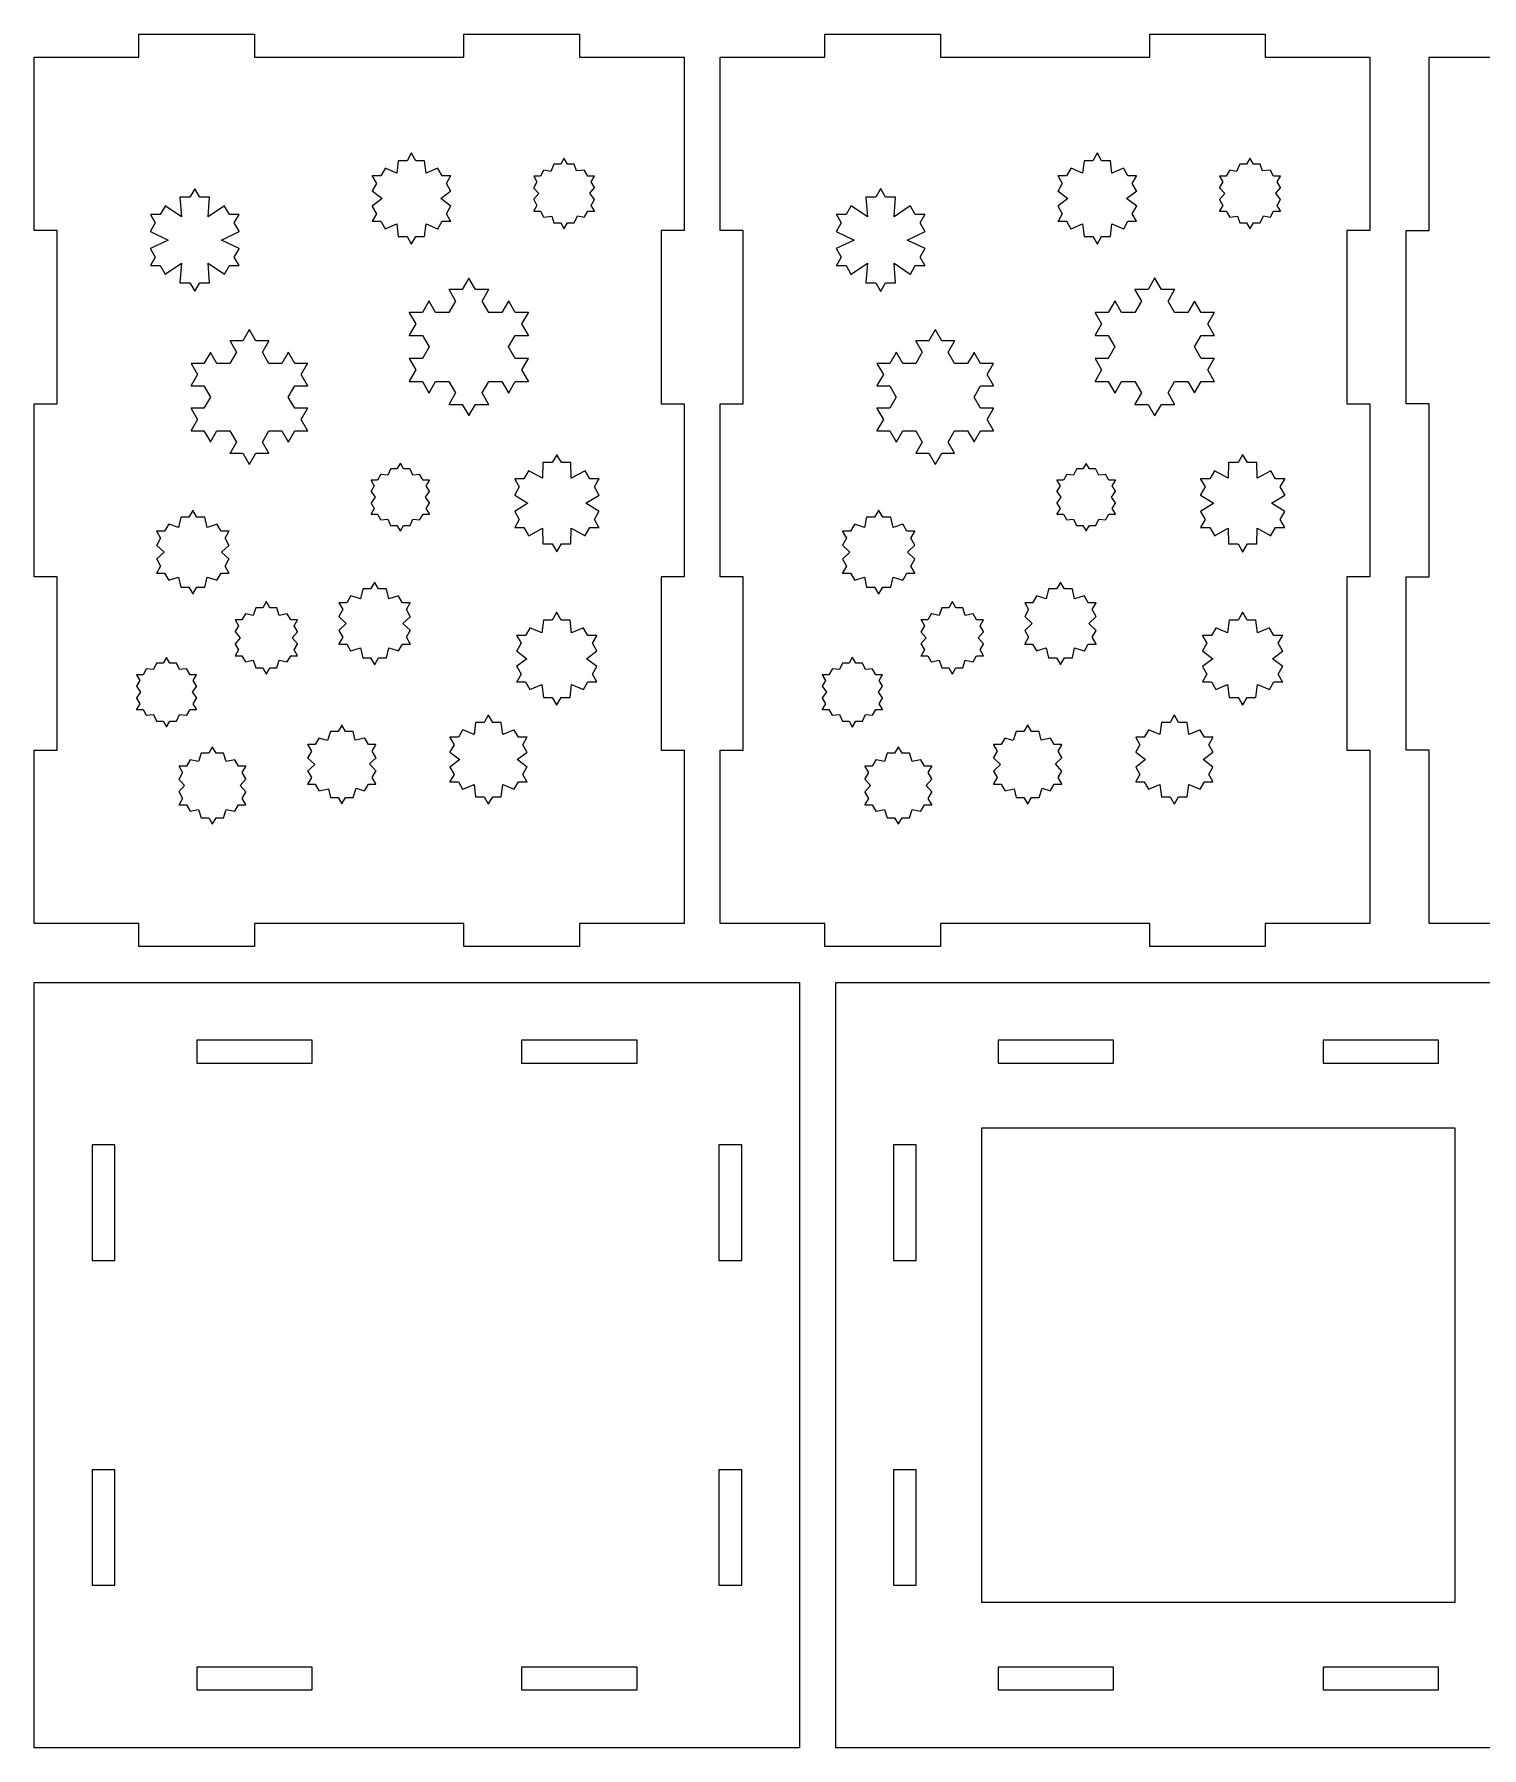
# Model space of a CAD drawing. Header units: millimetres. Extents: x 0 to 375, y -237 to 0.
# Drawn here: x 0 to 200.5, y -237.3 to 0 of the extents above; entities that cross this region are included whole.
import ezdxf

# ---------------------------------------------------------------- set-up
doc = ezdxf.new("R2010")
doc.units = ezdxf.units.MM
doc.layers.add('CUT', color=1, linetype='Continuous')

msp = doc.modelspace()

# ---------------------------------------------------------------- linework, layer by layer
at = {"layer": 'CUT'}
for points in [[(3.17, -123.17), (0, -123.17), (0, -99.17), (3.17, -99.17), (3.17, -75.17), (0, -75.17), (0, -51.17), (3.17, -51.17), (3.17, -27.17), (0, -27.17), (0, -3.17), (3.17, -3.17), (14.5, -3.17), (14.5, 0), (30.5, 0), (30.5, -3.17), (59.5, -3.17), (59.5, 0), (75.5, 0), (75.5, -3.17), (86.83, -3.17), (90, -3.17), (90, -27.17), (86.83, -27.17), (86.83, -51.17), (90, -51.17), (90, -75.17), (86.83, -75.17), (86.83, -99.17), (90, -99.17), (90, -123.17), (86.83, -123.17), (75.5, -123.17), (75.5, -126.35), (59.5, -126.35), (59.5, -123.17), (30.5, -123.17), (30.5, -126.35), (14.5, -126.35), (14.5, -123.17), (3.17, -123.17)], [(98.17, -123.17), (95, -123.17), (95, -99.17), (98.17, -99.17), (98.17, -75.17), (95, -75.17), (95, -51.17), (98.17, -51.17), (98.17, -27.17), (95, -27.17), (95, -3.17), (98.17, -3.17), (109.5, -3.17), (109.5, 0), (125.5, 0), (125.5, -3.17), (154.5, -3.17), (154.5, 0), (170.5, 0), (170.5, -3.17), (181.82, -3.17), (185, -3.17), (185, -27.17), (181.82, -27.17), (181.82, -51.17), (185, -51.17), (185, -75.17), (181.82, -75.17), (181.82, -99.17), (185, -99.17), (185, -123.17), (181.82, -123.17), (170.5, -123.17), (170.5, -126.35), (154.5, -126.35), (154.5, -123.17), (125.5, -123.17), (125.5, -126.35), (109.5, -126.35), (109.5, -123.17), (98.17, -123.17)], [(46.8, -21.68), (46.78, -21.71), (48.17, -22.76), (46.78, -23.81), (46.8, -23.84), (47.39, -24.86), (46.8, -25.88), (46.78, -25.91), (46.81, -25.91), (47.99, -25.91), (48.58, -26.93), (48.6, -26.96), (50.2, -26.28), (50.42, -28.01), (50.45, -28.01), (51.63, -28.01), (52.22, -29.03), (52.23, -29.05), (52.25, -29.03), (52.84, -28.01), (54.02, -28.01), (54.05, -28.01), (54.27, -26.28), (55.87, -26.96), (55.89, -26.93), (56.48, -25.91), (57.66, -25.91), (57.68, -25.91), (57.67, -25.88), (57.08, -24.86), (57.67, -23.84), (57.69, -23.81), (56.3, -22.76), (57.69, -21.71), (57.67, -21.68), (57.08, -20.66), (57.67, -19.64), (57.68, -19.61), (57.66, -19.61), (56.48, -19.61), (55.89, -18.59), (55.87, -18.56), (54.27, -19.24), (54.05, -17.52), (54.02, -17.51), (52.84, -17.51), (52.25, -16.49), (52.23, -16.47), (52.22, -16.49), (51.63, -17.51), (50.45, -17.51), (50.42, -17.52), (50.2, -19.24), (48.6, -18.56), (48.58, -18.59), (47.99, -19.61), (46.81, -19.61), (46.78, -19.61), (46.8, -19.64), (47.39, -20.66), (46.8, -21.68)], [(141.8, -21.68), (141.78, -21.71), (143.17, -22.76), (141.78, -23.81), (141.8, -23.84), (142.39, -24.86), (141.8, -25.88), (141.78, -25.91), (141.81, -25.91), (142.99, -25.91), (143.58, -26.93), (143.6, -26.96), (145.2, -26.28), (145.42, -28.01), (145.45, -28.01), (146.63, -28.01), (147.22, -29.03), (147.23, -29.05), (147.25, -29.03), (147.84, -28.01), (149.02, -28.01), (149.05, -28.01), (149.27, -26.28), (150.87, -26.96), (150.89, -26.93), (151.48, -25.91), (152.66, -25.91), (152.68, -25.91), (152.67, -25.88), (152.08, -24.86), (152.67, -23.84), (152.69, -23.81), (151.3, -22.76), (152.69, -21.71), (152.67, -21.68), (152.08, -20.66), (152.67, -19.64), (152.68, -19.61), (152.66, -19.61), (151.48, -19.61), (150.89, -18.59), (150.87, -18.56), (149.27, -19.24), (149.05, -17.52), (149.02, -17.51), (147.84, -17.51), (147.25, -16.49), (147.23, -16.47), (147.22, -16.49), (146.63, -17.51), (145.45, -17.51), (145.42, -17.52), (145.2, -19.24), (143.6, -18.56), (143.58, -18.59), (142.99, -19.61), (141.81, -19.61), (141.78, -19.61), (141.8, -19.64), (142.39, -20.66), (141.8, -21.68)], [(69.18, -21.23), (69.16, -21.26), (69.88, -22.07), (69.16, -22.89), (69.18, -22.91), (69.63, -23.7), (69.18, -24.48), (69.17, -24.51), (69.2, -24.51), (70.1, -24.51), (70.55, -25.29), (70.57, -25.32), (71.67, -25.21), (71.98, -26.13), (72.01, -26.13), (72.91, -26.13), (73.37, -26.92), (73.38, -26.94), (73.4, -26.92), (73.85, -26.13), (74.76, -26.13), (74.79, -26.13), (75.24, -25.13), (76.19, -25.32), (76.21, -25.29), (76.66, -24.51), (77.57, -24.51), (77.6, -24.51), (77.59, -24.48), (77.13, -23.7), (77.59, -22.91), (77.6, -22.89), (76.96, -21.99), (77.6, -21.26), (77.59, -21.23), (77.13, -20.45), (77.59, -19.67), (77.6, -19.64), (77.57, -19.64), (76.66, -19.64), (76.21, -18.85), (76.19, -18.83), (75.1, -18.94), (74.79, -18.01), (74.76, -18.01), (73.85, -18.01), (73.4, -17.23), (73.38, -17.2), (73.37, -17.23), (72.91, -18.01), (72.01, -18.01), (71.98, -18.01), (71.53, -19.02), (70.57, -18.83), (70.55, -18.85), (70.1, -19.64), (69.2, -19.64), (69.17, -19.64), (69.18, -19.67), (69.63, -20.45), (69.18, -21.23)], [(164.18, -21.23), (164.16, -21.26), (164.88, -22.07), (164.16, -22.89), (164.18, -22.91), (164.63, -23.7), (164.18, -24.48), (164.17, -24.51), (164.2, -24.51), (165.1, -24.51), (165.55, -25.29), (165.57, -25.32), (166.67, -25.21), (166.98, -26.13), (167.01, -26.13), (167.91, -26.13), (168.37, -26.92), (168.38, -26.94), (168.4, -26.92), (168.85, -26.13), (169.76, -26.13), (169.79, -26.13), (170.24, -25.13), (171.19, -25.32), (171.21, -25.29), (171.66, -24.51), (172.57, -24.51), (172.6, -24.51), (172.59, -24.48), (172.13, -23.7), (172.59, -22.91), (172.6, -22.89), (171.96, -21.99), (172.6, -21.26), (172.59, -21.23), (172.13, -20.45), (172.59, -19.67), (172.6, -19.64), (172.57, -19.64), (171.66, -19.64), (171.21, -18.85), (171.19, -18.83), (170.1, -18.94), (169.79, -18.01), (169.76, -18.01), (168.85, -18.01), (168.4, -17.23), (168.38, -17.2), (168.37, -17.23), (167.91, -18.01), (167.01, -18.01), (166.98, -18.01), (166.53, -19.02), (165.57, -18.83), (165.55, -18.85), (165.1, -19.64), (164.2, -19.64), (164.17, -19.64), (164.18, -19.67), (164.63, -20.45), (164.18, -21.23)], [(16.1, -27.29), (16.08, -27.31), (18.54, -28.5), (16.08, -29.68), (16.1, -29.71), (16.76, -30.87), (16.1, -32.02), (16.08, -32.05), (16.11, -32.05), (17.45, -32.05), (18.12, -33.21), (18.13, -33.23), (20.39, -31.69), (20.18, -34.42), (20.21, -34.42), (21.55, -34.42), (22.22, -35.58), (22.23, -35.6), (22.25, -35.58), (22.92, -34.42), (24.25, -34.42), (24.28, -34.42), (24.08, -31.69), (26.33, -33.23), (26.35, -33.21), (27.02, -32.05), (28.35, -32.05), (28.38, -32.05), (28.37, -32.02), (27.7, -30.87), (28.37, -29.71), (28.38, -29.68), (25.92, -28.5), (28.38, -27.31), (28.37, -27.29), (27.7, -26.13), (28.37, -24.97), (28.38, -24.95), (28.35, -24.95), (27.02, -24.95), (26.35, -23.79), (26.33, -23.76), (24.08, -25.3), (24.28, -22.58), (24.25, -22.58), (22.92, -22.58), (22.25, -21.42), (22.23, -21.4), (22.22, -21.42), (21.55, -22.58), (20.21, -22.58), (20.18, -22.58), (20.39, -25.3), (18.13, -23.76), (18.12, -23.79), (17.45, -24.95), (16.11, -24.95), (16.08, -24.95), (16.1, -24.97), (16.76, -26.13), (16.1, -27.29)], [(111.1, -27.29), (111.08, -27.31), (113.54, -28.5), (111.08, -29.68), (111.1, -29.71), (111.76, -30.87), (111.1, -32.02), (111.08, -32.05), (111.11, -32.05), (112.45, -32.05), (113.12, -33.21), (113.13, -33.23), (115.39, -31.69), (115.18, -34.42), (115.21, -34.42), (116.55, -34.42), (117.22, -35.58), (117.23, -35.6), (117.25, -35.58), (117.92, -34.42), (119.25, -34.42), (119.28, -34.42), (119.08, -31.69), (121.33, -33.23), (121.35, -33.21), (122.02, -32.05), (123.35, -32.05), (123.38, -32.05), (123.37, -32.02), (122.7, -30.87), (123.37, -29.71), (123.38, -29.68), (120.92, -28.5), (123.38, -27.31), (123.37, -27.29), (122.7, -26.13), (123.37, -24.97), (123.38, -24.95), (123.35, -24.95), (122.02, -24.95), (121.35, -23.79), (121.33, -23.76), (119.08, -25.3), (119.28, -22.58), (119.25, -22.58), (117.92, -22.58), (117.25, -21.42), (117.23, -21.4), (117.22, -21.42), (116.55, -22.58), (115.21, -22.58), (115.18, -22.58), (115.39, -25.3), (113.13, -23.76), (113.12, -23.79), (112.45, -24.95), (111.11, -24.95), (111.08, -24.95), (111.1, -24.97), (111.76, -26.13), (111.1, -27.29)], [(51.94, -44.93), (52.84, -46.5), (51.94, -48.06), (51.92, -48.09), (51.95, -48.09), (53.76, -48.09), (54.66, -49.65), (54.68, -49.68), (54.69, -49.65), (55.59, -48.09), (57.43, -48.09), (58.35, -49.68), (57.45, -51.24), (57.43, -51.27), (57.46, -51.27), (59.27, -51.27), (60.17, -52.83), (60.19, -52.86), (60.2, -52.83), (61.11, -51.27), (62.91, -51.27), (62.94, -51.27), (62.93, -51.24), (62.03, -49.68), (62.95, -48.09), (64.78, -48.09), (65.69, -49.65), (65.7, -49.68), (65.72, -49.65), (66.62, -48.09), (68.43, -48.09), (68.46, -48.09), (68.44, -48.06), (67.54, -46.5), (68.44, -44.93), (68.46, -44.91), (68.43, -44.91), (66.62, -44.91), (65.7, -43.31), (66.62, -41.72), (68.43, -41.72), (68.46, -41.72), (68.44, -41.69), (67.54, -40.13), (68.44, -38.57), (68.46, -38.54), (68.43, -38.54), (66.62, -38.54), (65.72, -36.98), (65.7, -36.95), (65.69, -36.98), (64.78, -38.54), (62.95, -38.54), (62.03, -36.95), (62.93, -35.38), (62.94, -35.36), (62.91, -35.36), (61.11, -35.36), (60.2, -33.79), (60.19, -33.77), (60.17, -33.79), (59.27, -35.36), (57.46, -35.36), (57.43, -35.36), (57.45, -35.38), (58.35, -36.95), (57.43, -38.54), (55.59, -38.54), (54.69, -36.98), (54.68, -36.95), (54.66, -36.98), (53.76, -38.54), (51.95, -38.54), (51.92, -38.54), (51.94, -38.57), (52.84, -40.13), (51.94, -41.69), (51.92, -41.72), (51.95, -41.72), (53.76, -41.72), (54.68, -43.31), (53.76, -44.91), (51.95, -44.91), (51.92, -44.91), (51.94, -44.93)], [(146.94, -44.93), (147.84, -46.5), (146.94, -48.06), (146.92, -48.09), (146.95, -48.09), (148.76, -48.09), (149.66, -49.65), (149.68, -49.68), (149.69, -49.65), (150.59, -48.09), (152.43, -48.09), (153.35, -49.68), (152.45, -51.24), (152.43, -51.27), (152.46, -51.27), (154.27, -51.27), (155.17, -52.83), (155.19, -52.86), (155.2, -52.83), (156.11, -51.27), (157.91, -51.27), (157.94, -51.27), (157.93, -51.24), (157.03, -49.68), (157.95, -48.09), (159.78, -48.09), (160.69, -49.65), (160.7, -49.68), (160.72, -49.65), (161.62, -48.09), (163.43, -48.09), (163.46, -48.09), (163.44, -48.06), (162.54, -46.5), (163.44, -44.93), (163.46, -44.91), (163.43, -44.91), (161.62, -44.91), (160.7, -43.31), (161.62, -41.72), (163.43, -41.72), (163.46, -41.72), (163.44, -41.69), (162.54, -40.13), (163.44, -38.57), (163.46, -38.54), (163.43, -38.54), (161.62, -38.54), (160.72, -36.98), (160.7, -36.95), (160.69, -36.98), (159.78, -38.54), (157.95, -38.54), (157.03, -36.95), (157.93, -35.38), (157.94, -35.36), (157.91, -35.36), (156.11, -35.36), (155.2, -33.79), (155.19, -33.77), (155.17, -33.79), (154.27, -35.36), (152.46, -35.36), (152.43, -35.36), (152.45, -35.38), (153.35, -36.95), (152.43, -38.54), (150.59, -38.54), (149.69, -36.98), (149.68, -36.95), (149.66, -36.98), (148.76, -38.54), (146.95, -38.54), (146.92, -38.54), (146.94, -38.57), (147.84, -40.13), (146.94, -41.69), (146.92, -41.72), (146.95, -41.72), (148.76, -41.72), (149.68, -43.31), (148.76, -44.91), (146.95, -44.91), (146.92, -44.91), (146.94, -44.93)], [(21.72, -51.84), (22.61, -53.37), (21.72, -54.89), (21.71, -54.92), (21.74, -54.92), (23.5, -54.92), (24.39, -56.45), (24.4, -56.48), (24.42, -56.45), (25.3, -54.92), (27.1, -54.92), (27.99, -56.48), (27.11, -58.01), (27.1, -58.03), (27.13, -58.03), (28.89, -58.03), (29.77, -59.56), (29.79, -59.59), (29.81, -59.56), (30.69, -58.03), (32.45, -58.03), (32.48, -58.03), (32.47, -58.01), (31.59, -56.48), (32.48, -54.92), (34.28, -54.92), (35.16, -56.45), (35.18, -56.48), (35.19, -56.45), (36.08, -54.92), (37.84, -54.92), (37.87, -54.92), (37.86, -54.89), (36.97, -53.37), (37.86, -51.84), (37.87, -51.81), (37.84, -51.81), (36.08, -51.81), (35.18, -50.26), (36.08, -48.7), (37.84, -48.7), (37.87, -48.7), (37.86, -48.67), (36.97, -47.15), (37.86, -45.62), (37.87, -45.59), (37.84, -45.59), (36.08, -45.59), (35.19, -44.06), (35.18, -44.04), (35.16, -44.06), (34.28, -45.59), (32.48, -45.59), (31.59, -44.03), (32.47, -42.51), (32.48, -42.48), (32.45, -42.48), (30.69, -42.48), (29.81, -40.95), (29.79, -40.93), (29.77, -40.95), (28.89, -42.48), (27.13, -42.48), (27.1, -42.48), (27.11, -42.51), (27.99, -44.03), (27.1, -45.59), (25.3, -45.59), (24.42, -44.06), (24.4, -44.04), (24.39, -44.06), (23.5, -45.59), (21.74, -45.59), (21.71, -45.59), (21.72, -45.62), (22.61, -47.15), (21.72, -48.67), (21.71, -48.7), (21.74, -48.7), (23.5, -48.7), (24.4, -50.26), (23.5, -51.81), (21.74, -51.81), (21.71, -51.81), (21.72, -51.84)], [(116.72, -51.84), (117.61, -53.37), (116.72, -54.89), (116.71, -54.92), (116.74, -54.92), (118.5, -54.92), (119.39, -56.45), (119.4, -56.48), (119.42, -56.45), (120.3, -54.92), (122.1, -54.92), (122.99, -56.48), (122.11, -58.01), (122.1, -58.03), (122.13, -58.03), (123.89, -58.03), (124.77, -59.56), (124.79, -59.59), (124.81, -59.56), (125.69, -58.03), (127.45, -58.03), (127.48, -58.03), (127.47, -58.01), (126.59, -56.48), (127.48, -54.92), (129.28, -54.92), (130.16, -56.45), (130.18, -56.48), (130.19, -56.45), (131.08, -54.92), (132.84, -54.92), (132.87, -54.92), (132.86, -54.89), (131.97, -53.37), (132.86, -51.84), (132.87, -51.81), (132.84, -51.81), (131.08, -51.81), (130.18, -50.26), (131.08, -48.7), (132.84, -48.7), (132.87, -48.7), (132.86, -48.67), (131.97, -47.15), (132.86, -45.62), (132.87, -45.59), (132.84, -45.59), (131.08, -45.59), (130.19, -44.06), (130.18, -44.04), (130.16, -44.06), (129.28, -45.59), (127.48, -45.59), (126.59, -44.03), (127.47, -42.51), (127.48, -42.48), (127.45, -42.48), (125.69, -42.48), (124.81, -40.95), (124.79, -40.93), (124.77, -40.95), (123.89, -42.48), (122.13, -42.48), (122.1, -42.48), (122.11, -42.51), (122.99, -44.03), (122.1, -45.59), (120.3, -45.59), (119.42, -44.06), (119.4, -44.04), (119.39, -44.06), (118.5, -45.59), (116.74, -45.59), (116.71, -45.59), (116.72, -45.62), (117.61, -47.15), (116.72, -48.67), (116.71, -48.7), (116.74, -48.7), (118.5, -48.7), (119.4, -50.26), (118.5, -51.81), (116.74, -51.81), (116.71, -51.81), (116.72, -51.84)], [(66.55, -63.81), (66.54, -63.84), (68.38, -64.97), (66.54, -66.09), (66.55, -66.12), (67.18, -67.22), (66.55, -68.31), (66.54, -68.34), (66.57, -68.34), (67.83, -68.34), (68.47, -69.44), (68.48, -69.46), (70.38, -68.43), (70.43, -70.59), (70.46, -70.59), (71.73, -70.59), (72.36, -71.69), (72.38, -71.71), (72.4, -71.69), (73.03, -70.59), (74.3, -70.59), (74.33, -70.59), (74.38, -68.43), (76.28, -69.46), (76.29, -69.44), (76.93, -68.34), (78.2, -68.34), (78.22, -68.34), (78.21, -68.31), (77.58, -67.22), (78.21, -66.12), (78.23, -66.09), (76.38, -64.97), (78.23, -63.84), (78.21, -63.81), (77.58, -62.71), (78.21, -61.62), (78.22, -61.59), (78.2, -61.59), (76.93, -61.59), (76.29, -60.49), (76.28, -60.47), (74.38, -61.5), (74.33, -59.34), (74.3, -59.34), (73.03, -59.34), (72.4, -58.24), (72.38, -58.22), (72.36, -58.24), (71.73, -59.34), (70.46, -59.34), (70.43, -59.34), (70.38, -61.5), (68.48, -60.47), (68.47, -60.49), (67.83, -61.59), (66.57, -61.59), (66.54, -61.59), (66.55, -61.62), (67.18, -62.71), (66.55, -63.81)], [(161.55, -63.81), (161.54, -63.84), (163.38, -64.97), (161.54, -66.09), (161.55, -66.12), (162.18, -67.22), (161.55, -68.31), (161.54, -68.34), (161.57, -68.34), (162.83, -68.34), (163.47, -69.44), (163.48, -69.46), (165.38, -68.43), (165.43, -70.59), (165.46, -70.59), (166.73, -70.59), (167.36, -71.69), (167.38, -71.71), (167.4, -71.69), (168.03, -70.59), (169.3, -70.59), (169.33, -70.59), (169.38, -68.43), (171.28, -69.46), (171.29, -69.44), (171.93, -68.34), (173.2, -68.34), (173.22, -68.34), (173.21, -68.31), (172.58, -67.22), (173.21, -66.12), (173.23, -66.09), (171.38, -64.97), (173.23, -63.84), (173.21, -63.81), (172.58, -62.71), (173.21, -61.62), (173.22, -61.59), (173.2, -61.59), (171.93, -61.59), (171.29, -60.49), (171.28, -60.47), (169.38, -61.5), (169.33, -59.34), (169.3, -59.34), (168.03, -59.34), (167.4, -58.24), (167.38, -58.22), (167.36, -58.24), (166.73, -59.34), (165.46, -59.34), (165.43, -59.34), (165.38, -61.5), (163.48, -60.47), (163.47, -60.49), (162.83, -61.59), (161.57, -61.59), (161.54, -61.59), (161.55, -61.62), (162.18, -62.71), (161.55, -63.81)], [(46.65, -63.31), (46.64, -63.34), (47.2, -64.12), (46.64, -64.9), (46.65, -64.93), (47.09, -65.68), (46.65, -66.44), (46.64, -66.46), (46.67, -66.46), (47.54, -66.46), (47.97, -67.22), (47.99, -67.24), (48.95, -67.15), (49.34, -68.03), (49.37, -68.03), (50.24, -68.03), (50.68, -68.78), (50.7, -68.81), (50.71, -68.78), (51.15, -68.03), (52.02, -68.03), (52.05, -68.03), (52.44, -67.15), (53.4, -67.24), (53.42, -67.22), (53.85, -66.46), (54.72, -66.46), (54.75, -66.46), (54.74, -66.44), (54.3, -65.68), (54.74, -64.93), (54.75, -64.9), (54.19, -64.12), (54.75, -63.34), (54.74, -63.31), (54.3, -62.56), (54.74, -61.8), (54.75, -61.78), (54.72, -61.78), (53.85, -61.78), (53.42, -61.02), (53.4, -61), (52.44, -61.09), (52.05, -60.22), (52.02, -60.21), (51.15, -60.21), (50.71, -59.46), (50.7, -59.44), (50.68, -59.46), (50.24, -60.21), (49.37, -60.21), (49.34, -60.22), (48.95, -61.09), (47.99, -61), (47.97, -61.02), (47.54, -61.78), (46.67, -61.78), (46.64, -61.78), (46.65, -61.8), (47.09, -62.56), (46.65, -63.31)], [(141.65, -63.31), (141.64, -63.34), (142.2, -64.12), (141.64, -64.9), (141.65, -64.93), (142.09, -65.68), (141.65, -66.44), (141.64, -66.46), (141.67, -66.46), (142.54, -66.46), (142.97, -67.22), (142.99, -67.24), (143.95, -67.15), (144.34, -68.03), (144.37, -68.03), (145.24, -68.03), (145.68, -68.78), (145.7, -68.81), (145.71, -68.78), (146.15, -68.03), (147.02, -68.03), (147.05, -68.03), (147.44, -67.15), (148.4, -67.24), (148.42, -67.22), (148.85, -66.46), (149.72, -66.46), (149.75, -66.46), (149.74, -66.44), (149.3, -65.68), (149.74, -64.93), (149.75, -64.9), (149.19, -64.12), (149.75, -63.34), (149.74, -63.31), (149.3, -62.56), (149.74, -61.8), (149.75, -61.78), (149.72, -61.78), (148.85, -61.78), (148.42, -61.02), (148.4, -61), (147.44, -61.09), (147.05, -60.22), (147.02, -60.21), (146.15, -60.21), (145.71, -59.46), (145.7, -59.44), (145.68, -59.46), (145.24, -60.21), (144.37, -60.21), (144.34, -60.22), (143.95, -61.09), (142.99, -61), (142.97, -61.02), (142.54, -61.78), (141.67, -61.78), (141.64, -61.78), (141.65, -61.8), (142.09, -62.56), (141.65, -63.31)], [(16.96, -70.75), (16.94, -70.77), (17.98, -71.74), (16.94, -72.71), (16.96, -72.73), (17.5, -73.67), (16.96, -74.61), (16.94, -74.64), (16.97, -74.64), (18.06, -74.64), (18.6, -75.58), (18.62, -75.6), (19.97, -75.18), (20.29, -76.57), (20.32, -76.57), (21.4, -76.57), (21.95, -77.51), (21.96, -77.54), (21.98, -77.51), (22.52, -76.57), (23.6, -76.57), (23.63, -76.57), (23.95, -75.18), (25.31, -75.6), (25.33, -75.58), (25.87, -74.64), (26.95, -74.64), (26.98, -74.64), (26.97, -74.61), (26.43, -73.67), (26.97, -72.73), (26.98, -72.71), (25.94, -71.74), (26.98, -70.77), (26.97, -70.75), (26.43, -69.81), (26.97, -68.87), (26.98, -68.84), (26.95, -68.84), (25.87, -68.84), (25.33, -67.9), (25.31, -67.88), (23.95, -68.3), (23.63, -66.91), (23.6, -66.91), (22.52, -66.91), (21.98, -65.97), (21.96, -65.94), (21.95, -65.97), (21.4, -66.91), (20.32, -66.91), (20.29, -66.91), (19.97, -68.3), (18.62, -67.88), (18.6, -67.9), (18.06, -68.84), (16.97, -68.84), (16.94, -68.84), (16.96, -68.87), (17.5, -69.81), (16.96, -70.75)], [(111.96, -70.75), (111.94, -70.77), (112.98, -71.74), (111.94, -72.71), (111.96, -72.73), (112.5, -73.67), (111.96, -74.61), (111.94, -74.64), (111.97, -74.64), (113.06, -74.64), (113.6, -75.58), (113.62, -75.6), (114.97, -75.18), (115.29, -76.57), (115.32, -76.57), (116.4, -76.57), (116.95, -77.51), (116.96, -77.54), (116.98, -77.51), (117.52, -76.57), (118.6, -76.57), (118.63, -76.57), (118.95, -75.18), (120.31, -75.6), (120.33, -75.58), (120.87, -74.64), (121.95, -74.64), (121.98, -74.64), (121.97, -74.61), (121.43, -73.67), (121.97, -72.73), (121.98, -72.71), (120.94, -71.74), (121.98, -70.77), (121.97, -70.75), (121.43, -69.81), (121.97, -68.87), (121.98, -68.84), (121.95, -68.84), (120.87, -68.84), (120.33, -67.9), (120.31, -67.88), (118.95, -68.3), (118.63, -66.91), (118.6, -66.91), (117.52, -66.91), (116.98, -65.97), (116.96, -65.94), (116.95, -65.97), (116.4, -66.91), (115.32, -66.91), (115.29, -66.91), (114.97, -68.3), (113.62, -67.88), (113.6, -67.9), (113.06, -68.84), (111.97, -68.84), (111.94, -68.84), (111.96, -68.87), (112.5, -69.81), (111.96, -70.75)], [(42.2, -78.78), (42.73, -79.7), (42.2, -80.63), (42.18, -80.66), (43.21, -81.61), (42.18, -82.57), (42.2, -82.59), (42.73, -83.52), (42.2, -84.44), (42.18, -84.47), (42.21, -84.47), (43.28, -84.47), (43.82, -85.4), (43.83, -85.42), (45.17, -85.01), (45.49, -86.38), (45.52, -86.38), (46.58, -86.38), (47.12, -87.3), (47.14, -87.33), (47.15, -87.3), (47.69, -86.38), (48.75, -86.38), (48.79, -86.38), (49.1, -85.01), (50.44, -85.42), (50.45, -85.4), (50.99, -84.47), (52.06, -84.47), (52.09, -84.47), (52.07, -84.44), (51.54, -83.52), (52.07, -82.59), (52.09, -82.57), (51.06, -81.61), (52.09, -80.66), (52.07, -80.63), (51.54, -79.7), (52.07, -78.78), (52.09, -78.75), (52.06, -78.75), (50.99, -78.75), (50.45, -77.83), (50.44, -77.8), (49.1, -78.21), (48.79, -76.85), (48.75, -76.84), (47.69, -76.84), (47.15, -75.92), (47.14, -75.89), (47.12, -75.92), (46.58, -76.84), (45.52, -76.84), (45.49, -76.85), (45.17, -78.21), (43.83, -77.8), (43.82, -77.83), (43.28, -78.75), (42.21, -78.75), (42.18, -78.75), (42.2, -78.78)], [(137.2, -78.78), (137.73, -79.7), (137.2, -80.63), (137.18, -80.66), (138.21, -81.61), (137.18, -82.57), (137.2, -82.59), (137.73, -83.52), (137.2, -84.44), (137.18, -84.47), (137.21, -84.47), (138.28, -84.47), (138.82, -85.4), (138.83, -85.42), (140.17, -85.01), (140.49, -86.38), (140.52, -86.38), (141.58, -86.38), (142.12, -87.3), (142.14, -87.33), (142.15, -87.3), (142.69, -86.38), (143.75, -86.38), (143.79, -86.38), (144.1, -85.01), (145.44, -85.42), (145.45, -85.4), (145.99, -84.47), (147.06, -84.47), (147.09, -84.47), (147.07, -84.44), (146.54, -83.52), (147.07, -82.59), (147.09, -82.57), (146.06, -81.61), (147.09, -80.66), (147.07, -80.63), (146.54, -79.7), (147.07, -78.78), (147.09, -78.75), (147.06, -78.75), (145.99, -78.75), (145.45, -77.83), (145.44, -77.8), (144.1, -78.21), (143.79, -76.85), (143.75, -76.84), (142.69, -76.84), (142.15, -75.92), (142.14, -75.89), (142.12, -75.92), (141.58, -76.84), (140.52, -76.84), (140.49, -76.85), (140.17, -78.21), (138.83, -77.8), (138.82, -77.83), (138.28, -78.75), (137.21, -78.75), (137.18, -78.75), (137.2, -78.78)], [(27.82, -82.74), (27.81, -82.77), (28.54, -83.6), (27.81, -84.44), (27.82, -84.47), (28.29, -85.27), (27.82, -86.08), (27.81, -86.11), (27.84, -86.11), (28.77, -86.11), (29.24, -86.92), (29.25, -86.94), (30.34, -86.72), (30.7, -87.78), (30.73, -87.78), (31.66, -87.78), (32.13, -88.59), (32.14, -88.61), (32.16, -88.59), (32.63, -87.78), (33.56, -87.78), (33.59, -87.78), (33.94, -86.72), (35.04, -86.94), (35.05, -86.92), (35.52, -86.11), (36.45, -86.11), (36.48, -86.11), (36.47, -86.08), (36, -85.27), (36.47, -84.47), (36.48, -84.44), (35.74, -83.6), (36.48, -82.77), (36.47, -82.74), (36, -81.93), (36.47, -81.13), (36.48, -81.1), (36.45, -81.1), (35.52, -81.1), (35.05, -80.29), (35.04, -80.26), (33.94, -80.49), (33.59, -79.43), (33.56, -79.43), (32.63, -79.43), (32.16, -78.62), (32.14, -78.6), (32.13, -78.62), (31.66, -79.43), (30.73, -79.43), (30.7, -79.43), (30.34, -80.49), (29.25, -80.26), (29.24, -80.29), (28.77, -81.1), (27.84, -81.1), (27.81, -81.1), (27.82, -81.13), (28.29, -81.93), (27.82, -82.74)], [(66.82, -85.4), (66.81, -85.43), (68.22, -86.5), (66.81, -87.57), (66.82, -87.6), (67.42, -88.64), (66.82, -89.68), (66.81, -89.71), (66.84, -89.71), (68.04, -89.71), (68.64, -90.75), (68.66, -90.78), (70.29, -90.09), (70.51, -91.85), (70.54, -91.85), (71.74, -91.85), (72.35, -92.89), (72.36, -92.91), (72.38, -92.89), (72.98, -91.85), (74.18, -91.85), (74.21, -91.85), (74.43, -90.09), (76.07, -90.78), (76.08, -90.75), (76.68, -89.71), (77.89, -89.71), (77.92, -89.71), (77.9, -89.68), (77.3, -88.64), (77.9, -87.6), (77.92, -87.57), (76.5, -86.5), (77.92, -85.43), (77.9, -85.4), (77.3, -84.36), (77.9, -83.32), (77.92, -83.3), (77.89, -83.29), (76.68, -83.29), (76.08, -82.25), (76.07, -82.23), (74.43, -82.92), (74.21, -81.16), (74.18, -81.16), (72.98, -81.16), (72.38, -80.12), (72.36, -80.09), (72.35, -80.12), (71.74, -81.16), (70.54, -81.16), (70.51, -81.16), (70.29, -82.92), (68.66, -82.23), (68.64, -82.25), (68.04, -83.29), (66.84, -83.29), (66.81, -83.3), (66.82, -83.32), (67.42, -84.36), (66.82, -85.4)], [(122.82, -82.74), (122.81, -82.77), (123.54, -83.6), (122.81, -84.44), (122.82, -84.47), (123.29, -85.27), (122.82, -86.08), (122.81, -86.11), (122.84, -86.11), (123.77, -86.11), (124.24, -86.92), (124.25, -86.94), (125.34, -86.72), (125.7, -87.78), (125.73, -87.78), (126.66, -87.78), (127.13, -88.59), (127.14, -88.61), (127.16, -88.59), (127.63, -87.78), (128.56, -87.78), (128.59, -87.78), (128.94, -86.72), (130.04, -86.94), (130.05, -86.92), (130.52, -86.11), (131.45, -86.11), (131.48, -86.11), (131.47, -86.08), (131, -85.27), (131.47, -84.47), (131.48, -84.44), (130.74, -83.6), (131.48, -82.77), (131.47, -82.74), (131, -81.93), (131.47, -81.13), (131.48, -81.1), (131.45, -81.1), (130.52, -81.1), (130.05, -80.29), (130.04, -80.26), (128.94, -80.49), (128.59, -79.43), (128.56, -79.43), (127.63, -79.43), (127.16, -78.62), (127.14, -78.6), (127.13, -78.62), (126.66, -79.43), (125.73, -79.43), (125.7, -79.43), (125.34, -80.49), (124.25, -80.26), (124.24, -80.29), (123.77, -81.1), (122.84, -81.1), (122.81, -81.1), (122.82, -81.13), (123.29, -81.93), (122.82, -82.74)], [(161.82, -85.4), (161.81, -85.43), (163.22, -86.5), (161.81, -87.57), (161.82, -87.6), (162.42, -88.64), (161.82, -89.68), (161.81, -89.71), (161.84, -89.71), (163.04, -89.71), (163.64, -90.75), (163.66, -90.78), (165.29, -90.09), (165.51, -91.85), (165.54, -91.85), (166.74, -91.85), (167.35, -92.89), (167.36, -92.91), (167.38, -92.89), (167.98, -91.85), (169.18, -91.85), (169.21, -91.85), (169.43, -90.09), (171.07, -90.78), (171.08, -90.75), (171.68, -89.71), (172.89, -89.71), (172.92, -89.71), (172.9, -89.68), (172.3, -88.64), (172.9, -87.6), (172.92, -87.57), (171.5, -86.5), (172.92, -85.43), (172.9, -85.4), (172.3, -84.36), (172.9, -83.32), (172.92, -83.3), (172.89, -83.29), (171.68, -83.29), (171.08, -82.25), (171.07, -82.23), (169.43, -82.92), (169.21, -81.16), (169.18, -81.16), (167.98, -81.16), (167.38, -80.12), (167.36, -80.09), (167.35, -80.12), (166.74, -81.16), (165.54, -81.16), (165.51, -81.16), (165.29, -82.92), (163.66, -82.23), (163.64, -82.25), (163.04, -83.29), (161.84, -83.29), (161.81, -83.3), (161.82, -83.32), (162.42, -84.36), (161.82, -85.4)], [(14.15, -90.29), (14.14, -90.32), (14.72, -91.12), (14.14, -91.93), (14.15, -91.95), (14.6, -92.73), (14.15, -93.51), (14.14, -93.53), (14.17, -93.53), (15.07, -93.53), (15.51, -94.31), (15.53, -94.34), (16.52, -94.24), (16.93, -95.14), (16.96, -95.14), (17.85, -95.14), (18.3, -95.92), (18.32, -95.95), (18.33, -95.92), (18.78, -95.14), (19.68, -95.14), (19.71, -95.14), (20.12, -94.24), (21.1, -94.34), (21.12, -94.31), (21.57, -93.53), (22.46, -93.53), (22.49, -93.53), (22.48, -93.51), (22.03, -92.73), (22.48, -91.95), (22.5, -91.93), (21.92, -91.12), (22.5, -90.32), (22.48, -90.29), (22.03, -89.51), (22.48, -88.74), (22.49, -88.71), (22.46, -88.71), (21.57, -88.71), (21.12, -87.93), (21.1, -87.91), (20.12, -88), (19.71, -87.1), (19.68, -87.1), (18.78, -87.1), (18.33, -86.32), (18.32, -86.3), (18.3, -86.32), (17.85, -87.1), (16.96, -87.1), (16.93, -87.1), (16.52, -88), (15.53, -87.91), (15.51, -87.93), (15.07, -88.71), (14.17, -88.71), (14.14, -88.71), (14.15, -88.74), (14.6, -89.51), (14.15, -90.29)], [(109.15, -90.29), (109.14, -90.32), (109.72, -91.12), (109.14, -91.93), (109.15, -91.95), (109.6, -92.73), (109.15, -93.51), (109.14, -93.53), (109.17, -93.53), (110.07, -93.53), (110.51, -94.31), (110.53, -94.34), (111.52, -94.24), (111.93, -95.14), (111.96, -95.14), (112.85, -95.14), (113.3, -95.92), (113.32, -95.95), (113.33, -95.92), (113.78, -95.14), (114.68, -95.14), (114.71, -95.14), (115.12, -94.24), (116.1, -94.34), (116.12, -94.31), (116.57, -93.53), (117.46, -93.53), (117.49, -93.53), (117.48, -93.51), (117.03, -92.73), (117.48, -91.95), (117.5, -91.93), (116.92, -91.12), (117.5, -90.32), (117.48, -90.29), (117.03, -89.51), (117.48, -88.74), (117.49, -88.71), (117.46, -88.71), (116.57, -88.71), (116.12, -87.93), (116.1, -87.91), (115.12, -88), (114.71, -87.1), (114.68, -87.1), (113.78, -87.1), (113.33, -86.32), (113.32, -86.3), (113.3, -86.32), (112.85, -87.1), (111.96, -87.1), (111.93, -87.1), (111.52, -88), (110.53, -87.91), (110.51, -87.93), (110.07, -88.71), (109.17, -88.71), (109.14, -88.71), (109.15, -88.74), (109.6, -89.51), (109.15, -90.29)], [(57.58, -99.41), (57.56, -99.44), (58.92, -100.47), (57.56, -101.5), (57.58, -101.52), (58.15, -102.53), (57.58, -103.53), (57.56, -103.55), (57.59, -103.56), (58.75, -103.56), (59.33, -104.56), (59.34, -104.58), (60.92, -103.92), (61.13, -105.61), (61.16, -105.62), (62.32, -105.62), (62.89, -106.62), (62.91, -106.64), (62.93, -106.62), (63.5, -105.62), (64.66, -105.62), (64.69, -105.61), (64.9, -103.92), (66.48, -104.58), (66.49, -104.56), (67.07, -103.56), (68.23, -103.56), (68.26, -103.55), (68.24, -103.53), (67.67, -102.53), (68.24, -101.52), (68.26, -101.5), (66.9, -100.47), (68.26, -99.44), (68.24, -99.41), (67.67, -98.41), (68.24, -97.41), (68.26, -97.38), (68.23, -97.38), (67.07, -97.38), (66.49, -96.38), (66.48, -96.35), (64.9, -97.01), (64.69, -95.32), (64.66, -95.32), (63.5, -95.32), (62.93, -94.32), (62.91, -94.29), (62.89, -94.32), (62.32, -95.32), (61.16, -95.32), (61.13, -95.32), (60.92, -97.01), (59.34, -96.35), (59.33, -96.38), (58.75, -97.38), (57.59, -97.38), (57.56, -97.38), (57.58, -97.41), (58.15, -98.41), (57.58, -99.41)], [(152.58, -99.41), (152.56, -99.44), (153.92, -100.47), (152.56, -101.5), (152.58, -101.52), (153.15, -102.53), (152.58, -103.53), (152.56, -103.55), (152.59, -103.56), (153.75, -103.56), (154.33, -104.56), (154.34, -104.58), (155.92, -103.92), (156.13, -105.61), (156.16, -105.62), (157.32, -105.62), (157.89, -106.62), (157.91, -106.64), (157.93, -106.62), (158.5, -105.62), (159.66, -105.62), (159.69, -105.61), (159.9, -103.92), (161.48, -104.58), (161.49, -104.56), (162.07, -103.56), (163.23, -103.56), (163.26, -103.55), (163.24, -103.53), (162.67, -102.53), (163.24, -101.52), (163.26, -101.5), (161.9, -100.47), (163.26, -99.44), (163.24, -99.41), (162.67, -98.41), (163.24, -97.41), (163.26, -97.38), (163.23, -97.38), (162.07, -97.38), (161.49, -96.38), (161.48, -96.35), (159.9, -97.01), (159.69, -95.32), (159.66, -95.32), (158.5, -95.32), (157.93, -94.32), (157.91, -94.29), (157.89, -94.32), (157.32, -95.32), (156.16, -95.32), (156.13, -95.32), (155.92, -97.01), (154.34, -96.35), (154.33, -96.38), (153.75, -97.38), (152.59, -97.38), (152.56, -97.38), (152.58, -97.41), (153.15, -98.41), (152.58, -99.41)], [(37.87, -100.2), (37.85, -100.23), (38.84, -101.14), (37.85, -102.06), (37.87, -102.08), (38.38, -102.97), (37.87, -103.85), (37.85, -103.88), (37.88, -103.88), (38.91, -103.88), (39.42, -104.77), (39.43, -104.79), (40.74, -104.52), (41.01, -105.71), (41.05, -105.71), (42.07, -105.71), (42.58, -106.59), (42.59, -106.62), (42.61, -106.59), (43.12, -105.71), (44.14, -105.71), (44.17, -105.71), (44.59, -104.43), (45.76, -104.79), (45.77, -104.77), (46.28, -103.88), (47.3, -103.88), (47.33, -103.88), (47.32, -103.85), (46.81, -102.97), (47.32, -102.08), (47.34, -102.06), (46.44, -101.06), (47.34, -100.23), (47.32, -100.2), (46.81, -99.32), (47.32, -98.43), (47.33, -98.41), (47.3, -98.4), (46.28, -98.4), (45.77, -97.52), (45.76, -97.49), (44.44, -97.77), (44.17, -96.58), (44.14, -96.58), (43.12, -96.58), (42.61, -95.69), (42.59, -95.67), (42.58, -95.69), (42.07, -96.58), (41.05, -96.58), (41.02, -96.58), (40.6, -97.85), (39.43, -97.49), (39.42, -97.52), (38.91, -98.4), (37.88, -98.4), (37.85, -98.41), (37.87, -98.43), (38.38, -99.32), (37.87, -100.2)], [(132.87, -100.2), (132.85, -100.23), (133.84, -101.14), (132.85, -102.06), (132.87, -102.08), (133.38, -102.97), (132.87, -103.85), (132.85, -103.88), (132.88, -103.88), (133.91, -103.88), (134.42, -104.77), (134.43, -104.79), (135.74, -104.52), (136.01, -105.71), (136.05, -105.71), (137.07, -105.71), (137.58, -106.59), (137.59, -106.62), (137.61, -106.59), (138.12, -105.71), (139.14, -105.71), (139.17, -105.71), (139.59, -104.43), (140.76, -104.79), (140.77, -104.77), (141.28, -103.88), (142.3, -103.88), (142.33, -103.88), (142.32, -103.85), (141.81, -102.97), (142.32, -102.08), (142.34, -102.06), (141.44, -101.06), (142.34, -100.23), (142.32, -100.2), (141.81, -99.32), (142.32, -98.43), (142.33, -98.41), (142.3, -98.4), (141.28, -98.4), (140.77, -97.52), (140.76, -97.49), (139.44, -97.77), (139.17, -96.58), (139.14, -96.58), (138.12, -96.58), (137.61, -95.69), (137.59, -95.67), (137.58, -95.69), (137.07, -96.58), (136.05, -96.58), (136.02, -96.58), (135.6, -97.85), (134.43, -97.49), (134.42, -97.52), (133.91, -98.4), (132.88, -98.4), (132.85, -98.41), (132.87, -98.43), (133.38, -99.32), (132.87, -100.2)], [(20.04, -103.17), (20.83, -104.06), (20.04, -104.96), (20.06, -104.98), (20.55, -105.85), (20.06, -106.71), (20.04, -106.74), (20.07, -106.74), (21.07, -106.74), (21.57, -107.61), (21.59, -107.63), (22.75, -107.4), (23.13, -108.53), (23.16, -108.53), (24.16, -108.53), (24.66, -109.39), (24.68, -109.42), (24.69, -109.39), (25.19, -108.53), (26.19, -108.53), (26.22, -108.53), (26.6, -107.4), (27.77, -107.63), (27.79, -107.61), (28.29, -106.74), (29.28, -106.74), (29.31, -106.74), (29.3, -106.71), (28.8, -105.85), (29.3, -104.98), (29.32, -104.96), (28.53, -104.06), (29.32, -103.17), (29.3, -103.14), (28.8, -102.28), (29.3, -101.41), (29.31, -101.39), (29.28, -101.39), (28.29, -101.39), (27.79, -100.52), (27.77, -100.49), (26.6, -100.73), (26.22, -99.6), (26.19, -99.6), (25.19, -99.6), (24.69, -98.73), (24.68, -98.71), (24.66, -98.73), (24.16, -99.6), (23.16, -99.6), (23.13, -99.6), (22.75, -100.73), (21.59, -100.49), (21.57, -100.52), (21.07, -101.39), (20.07, -101.39), (20.04, -101.39), (20.06, -101.41), (20.55, -102.28), (20.06, -103.14), (20.04, -103.17)], [(115.04, -103.17), (115.83, -104.06), (115.04, -104.96), (115.06, -104.98), (115.55, -105.85), (115.06, -106.71), (115.04, -106.74), (115.07, -106.74), (116.07, -106.74), (116.57, -107.61), (116.59, -107.63), (117.75, -107.4), (118.13, -108.53), (118.16, -108.53), (119.16, -108.53), (119.66, -109.39), (119.68, -109.42), (119.69, -109.39), (120.19, -108.53), (121.19, -108.53), (121.22, -108.53), (121.6, -107.4), (122.77, -107.63), (122.79, -107.61), (123.29, -106.74), (124.28, -106.74), (124.31, -106.74), (124.3, -106.71), (123.8, -105.85), (124.3, -104.98), (124.32, -104.96), (123.53, -104.06), (124.32, -103.17), (124.3, -103.14), (123.8, -102.28), (124.3, -101.41), (124.31, -101.39), (124.28, -101.39), (123.29, -101.39), (122.79, -100.52), (122.77, -100.49), (121.6, -100.73), (121.22, -99.6), (121.19, -99.6), (120.19, -99.6), (119.69, -98.73), (119.68, -98.71), (119.66, -98.73), (119.16, -99.6), (118.16, -99.6), (118.13, -99.6), (117.75, -100.73), (116.59, -100.49), (116.57, -100.52), (116.07, -101.39), (115.07, -101.39), (115.04, -101.39), (115.06, -101.41), (115.55, -102.28), (115.06, -103.14), (115.04, -103.17)], [(0, -237.35), (0, -131.35), (106, -131.35), (106, -237.35), (0, -237.35)], [(111, -131.35), (217, -131.35), (217, -237.35), (111, -237.35), (111, -131.35)], [(22.5, -139.35), (22.5, -142.52), (38.5, -142.52), (38.5, -139.35), (22.5, -139.35)], [(67.5, -139.35), (67.5, -142.52), (83.5, -142.52), (83.5, -139.35), (67.5, -139.35)], [(133.5, -139.35), (133.5, -142.52), (149.5, -142.52), (149.5, -139.35), (133.5, -139.35)], [(178.5, -139.35), (178.5, -142.52), (194.5, -142.52), (194.5, -139.35), (178.5, -139.35)], [(131.18, -151.52), (131.18, -217.17), (196.82, -217.17), (196.82, -151.52), (131.18, -151.52)], [(8, -153.85), (8, -169.85), (11.18, -169.85), (11.18, -153.85), (8, -153.85)], [(94.83, -153.85), (94.83, -169.85), (98, -169.85), (98, -153.85), (94.83, -153.85)], [(119, -153.85), (119, -169.85), (122.17, -169.85), (122.17, -153.85), (119, -153.85)], [(8, -198.85), (8, -214.85), (11.18, -214.85), (11.18, -198.85), (8, -198.85)], [(94.83, -198.85), (94.83, -214.85), (98, -214.85), (98, -198.85), (94.83, -198.85)], [(119, -198.85), (119, -214.85), (122.17, -214.85), (122.17, -198.85), (119, -198.85)], [(22.5, -226.17), (22.5, -229.35), (38.5, -229.35), (38.5, -226.17), (22.5, -226.17)], [(67.5, -226.17), (67.5, -229.35), (83.5, -229.35), (83.5, -226.17), (67.5, -226.17)], [(133.5, -226.17), (133.5, -229.35), (149.5, -229.35), (149.5, -226.17), (133.5, -226.17)], [(178.5, -226.17), (178.5, -229.35), (194.5, -229.35), (194.5, -226.17), (178.5, -226.17)]]:
    msp.add_lwpolyline(points, close=True, dxfattribs=at)
msp.add_lwpolyline([(204.5, -123.17), (193.18, -123.17), (193.18, -99.17), (190, -99.17), (190, -75.17), (193.18, -75.17), (193.18, -51.17), (190, -51.17), (190, -27.17), (193.18, -27.17), (193.18, -3.17), (204.5, -3.17)], dxfattribs=at)

doc.saveas('drawing.dxf')
